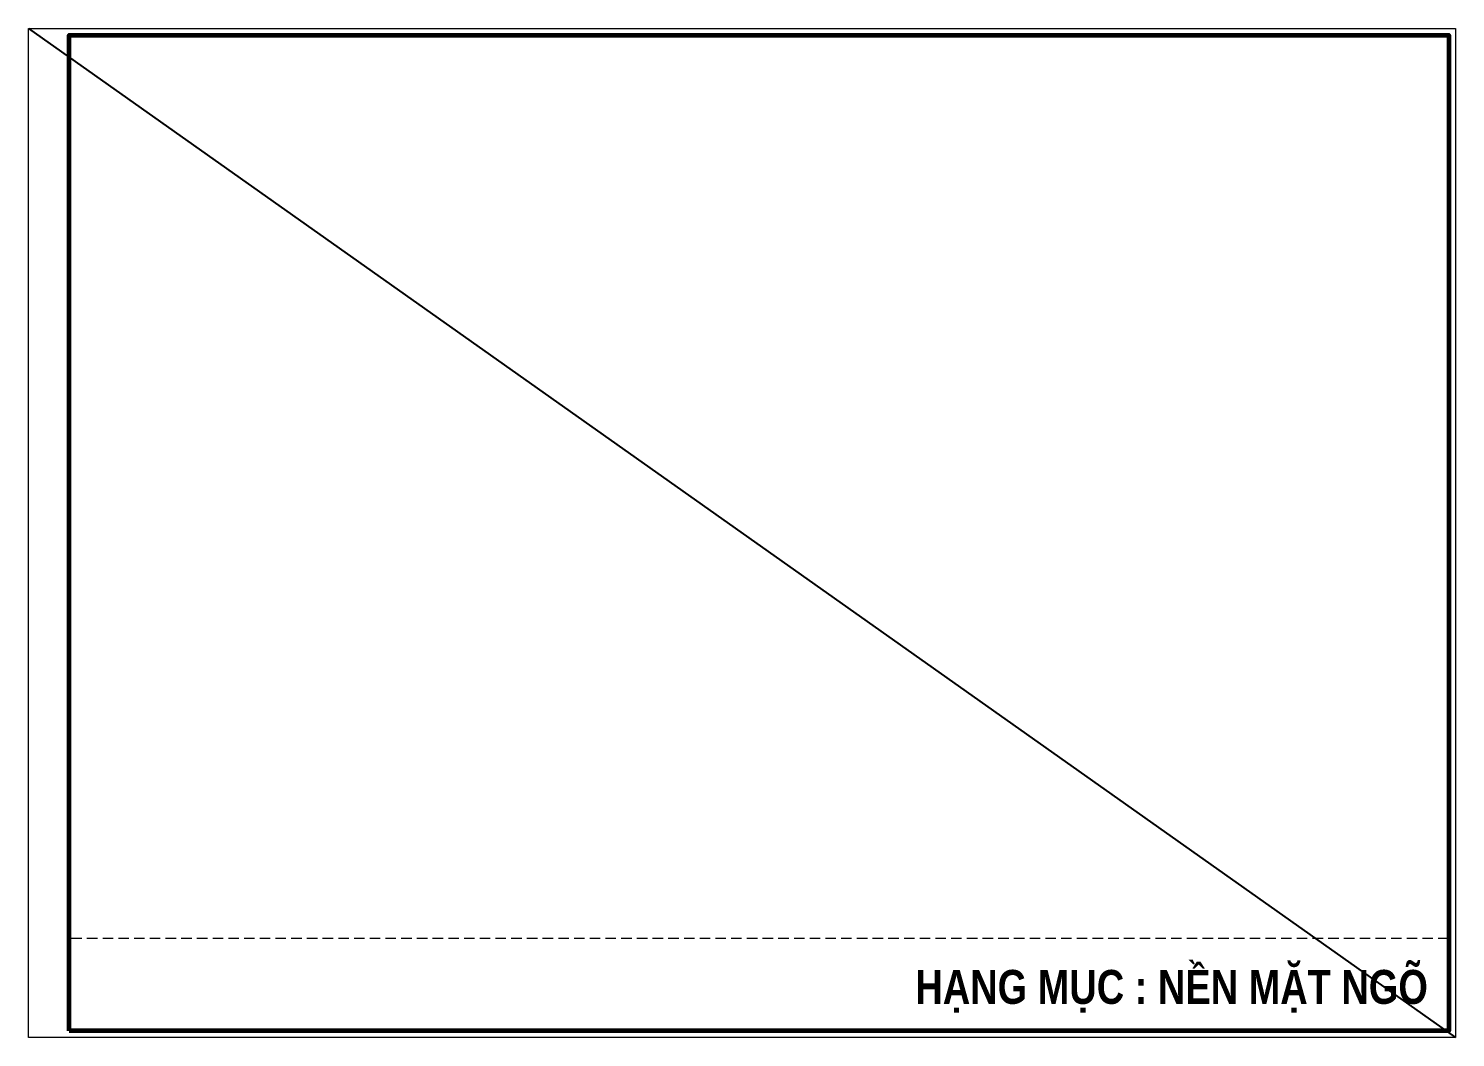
# Model space of a CAD drawing. Header units: inches. Extents: x 598125 to 598485, y 2306533 to 2306724.
# Drawn here: x 598125.1 to 598227.3, y 2306549.6 to 2306621.9 of the extents above; entities that cross this region are included whole.
import ezdxf
from ezdxf.enums import TextEntityAlignment as Align

# ---------------------------------------------------------------- set-up
doc = ezdxf.new("R2010")
doc.units = ezdxf.units.IN
doc.header["$MEASUREMENT"] = 0
doc.linetypes.add('HIDDEN', pattern=[0.375, 0.25, -0.125])
doc.layers.add('KCS_Plotter', color=11, linetype='Continuous', plot=False)
for name, color, linetype, lineweight in [('Khungten_LCDI', 7, 'Continuous', 25), ('LC MANH DUT', 35, 'HIDDEN', 5), ('LC Text2', 7, 'Continuous', 25)]:
    doc.layers.add(name, color=color, linetype=linetype, lineweight=lineweight)
doc.styles.add('LC3', font='', dxfattribs={"width": 0.8})
doc.styles.get('LC3').set_extended_font_data('.VnArialH', bold=True)

msp = doc.modelspace()

# ---------------------------------------------------------------- linework, layer by layer
at = {"layer": 'Defpoints', "lineweight": 0, "elevation": -2.06}
msp.add_lwpolyline([(598125.13, 2306549.64), (598125.13, 2306621.88), (598227.29, 2306621.88), (598227.29, 2306549.64)], close=True, dxfattribs=at)
at = {"layer": 'KCS_Plotter'}
msp.add_line((598125.13, 2306621.88, -2.06), (598227.29, 2306549.64, -2.06), dxfattribs=at)
at = {"layer": 'Khungten_LCDI', "color": 5, "lineweight": 60, "elevation": -2.06}
msp.add_lwpolyline([(598128.04, 2306550.12), (598128.04, 2306621.4), (598226.81, 2306621.4), (598226.81, 2306550.12)], close=True, dxfattribs=at)
at = {"layer": 'LC MANH DUT', "ltscale": 3}
msp.add_line((598226.81, 2306556.73, -2.06), (598128.04, 2306556.73, -2.06), dxfattribs=at)

# ---------------------------------------------------------------- texts
at = {"layer": 'LC Text2', "style": 'LC3', "width": 0.8}
msp.add_text('h¹ng môc : nÒn mÆt ngâ', height=2.4326, dxfattribs=at).set_placement((598225.32, 2306552.04, -2.06), align=Align.RIGHT)

doc.saveas('drawing.dxf')
